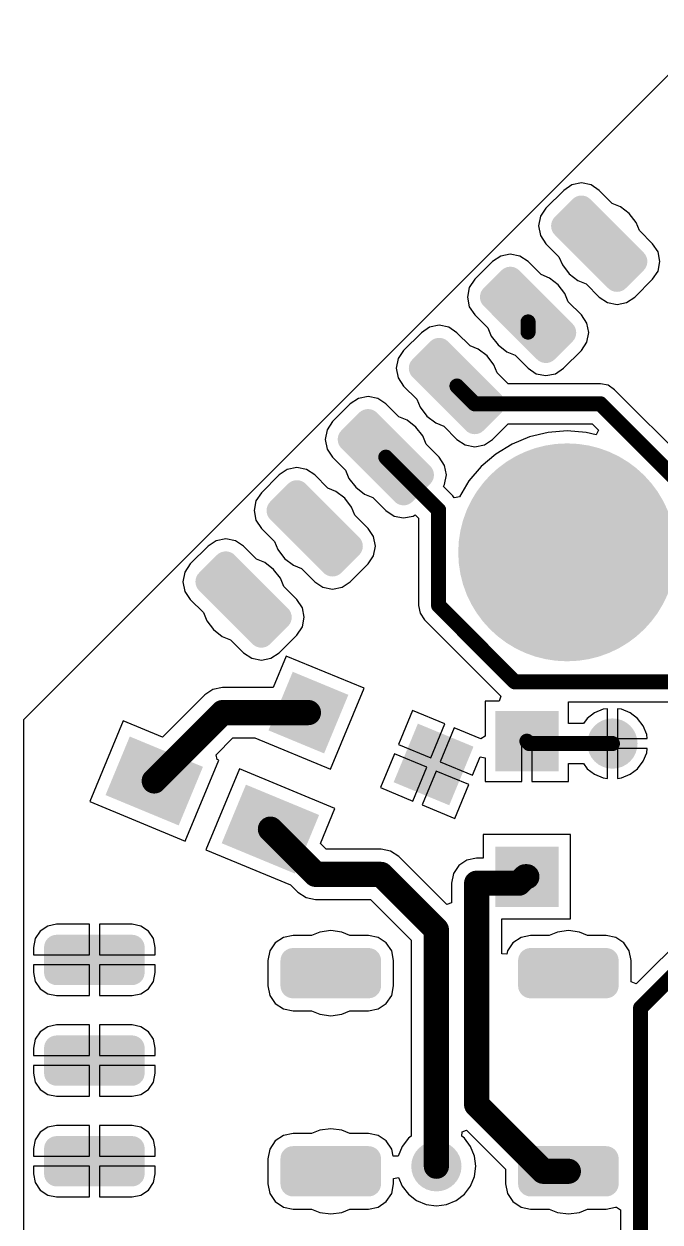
# Model space of a CAD drawing. Header units: millimetres. Extents: x 0 to 2.36, y 0 to 2.36.
# Drawn here: x 0 to 0.632, y 1.17 to 2.36 of the extents above; entities that cross this region are included whole.
import ezdxf

# ---------------------------------------------------------------- set-up
doc = ezdxf.new("R2010")
doc.units = ezdxf.units.MM
doc.header["$MEASUREMENT"] = 0
for name, color, linetype in [('PadHoleLayer', 156, 'Continuous'), ('TopLayer', 1, 'Continuous'), ('TopPaste', 8, 'Continuous'), ('ViaHoleLayer', 16, 'Continuous')]:
    doc.layers.add(name, color=color, linetype=linetype)

# ---------------------------------------------------------------- blocks, each defined once
blk = doc.blocks.new('___6_______B_1')
at = {"layer": 'PadHoleLayer'}
h = blk.add_hatch(color=156, dxfattribs=at)
edge = h.paths.add_edge_path()
edge.add_arc((0, 0), 0.0169291, 0, 360)
h = blk.add_hatch(color=156, dxfattribs=at)
edge = h.paths.add_edge_path()
edge.add_arc((0, -0.1), 0.0169291, 0, 360)
h = blk.add_hatch(color=156, dxfattribs=at)
edge = h.paths.add_edge_path()
edge.add_arc((0, -0.2), 0.0169291, 0, 360)
h = blk.add_hatch(color=156, dxfattribs=at)
edge = h.paths.add_edge_path()
edge.add_arc((0, -0.3), 0.0169291, 0, 360)
h = blk.add_hatch(color=156, dxfattribs=at)
edge = h.paths.add_edge_path()
edge.add_arc((0, -0.4), 0.0169291, 0, 360)
h = blk.add_hatch(color=156, dxfattribs=at)
edge = h.paths.add_edge_path()
edge.add_arc((0, -0.5), 0.0169291, 0, 360)
at = {"layer": 'TopLayer'}
h = blk.add_hatch(color=1, dxfattribs=at)
edge = h.paths.add_edge_path()
edge.add_arc((0.0375, 0.0125), 0.0125, 0, 90)
edge.add_line((0.0375, 0.025), (-0.0375, 0.025))
edge.add_arc((-0.0375, 0.0125), 0.0125, 90, 180)
edge.add_line((-0.05, 0.0125), (-0.05, -0.0125))
edge.add_arc((-0.0375, -0.0125), 0.0125, 180, 270)
edge.add_line((-0.0375, -0.025), (0.0375, -0.025))
edge.add_arc((0.0375, -0.0125), 0.0125, 270, 360)
edge.add_line((0.05, -0.0125), (0.05, 0.0125))
h = blk.add_hatch(color=1, dxfattribs=at)
edge = h.paths.add_edge_path()
edge.add_arc((0.0375, -0.0875), 0.0125, 0, 90)
edge.add_line((0.0375, -0.075), (-0.0375, -0.075))
edge.add_arc((-0.0375, -0.0875), 0.0125, 90, 180)
edge.add_line((-0.05, -0.0875), (-0.05, -0.1125))
edge.add_arc((-0.0375, -0.1125), 0.0125, 180, 270)
edge.add_line((-0.0375, -0.125), (0.0375, -0.125))
edge.add_arc((0.0375, -0.1125), 0.0125, 270, 360)
edge.add_line((0.05, -0.1125), (0.05, -0.0875))
h = blk.add_hatch(color=1, dxfattribs=at)
edge = h.paths.add_edge_path()
edge.add_arc((0.0375, -0.1875), 0.0125, 0, 90)
edge.add_line((0.0375, -0.175), (-0.0375, -0.175))
edge.add_arc((-0.0375, -0.1875), 0.0125, 90, 180)
edge.add_line((-0.05, -0.1875), (-0.05, -0.2125))
edge.add_arc((-0.0375, -0.2125), 0.0125, 180, 270)
edge.add_line((-0.0375, -0.225), (0.0375, -0.225))
edge.add_arc((0.0375, -0.2125), 0.0125, 270, 360)
edge.add_line((0.05, -0.2125), (0.05, -0.1875))
h = blk.add_hatch(color=1, dxfattribs=at)
edge = h.paths.add_edge_path()
edge.add_arc((0.0375, -0.2875), 0.0125, 0, 90)
edge.add_line((0.0375, -0.275), (-0.0375, -0.275))
edge.add_arc((-0.0375, -0.2875), 0.0125, 90, 180)
edge.add_line((-0.05, -0.2875), (-0.05, -0.3125))
edge.add_arc((-0.0375, -0.3125), 0.0125, 180, 270)
edge.add_line((-0.0375, -0.325), (0.0375, -0.325))
edge.add_arc((0.0375, -0.3125), 0.0125, 270, 360)
edge.add_line((0.05, -0.3125), (0.05, -0.2875))
h = blk.add_hatch(color=1, dxfattribs=at)
edge = h.paths.add_edge_path()
edge.add_arc((0.0375, -0.3875), 0.0125, 0, 90)
edge.add_line((0.0375, -0.375), (-0.0375, -0.375))
edge.add_arc((-0.0375, -0.3875), 0.0125, 90, 180)
edge.add_line((-0.05, -0.3875), (-0.05, -0.4125))
edge.add_arc((-0.0375, -0.4125), 0.0125, 180, 270)
edge.add_line((-0.0375, -0.425), (0.0375, -0.425))
edge.add_arc((0.0375, -0.4125), 0.0125, 270, 360)
edge.add_line((0.05, -0.4125), (0.05, -0.3875))
h = blk.add_hatch(color=1, dxfattribs=at)
edge = h.paths.add_edge_path()
edge.add_arc((0.0375, -0.4875), 0.0125, 0, 90)
edge.add_line((0.0375, -0.475), (-0.0375, -0.475))
edge.add_arc((-0.0375, -0.4875), 0.0125, 90, 180)
edge.add_line((-0.05, -0.4875), (-0.05, -0.5125))
edge.add_arc((-0.0375, -0.5125), 0.0125, 180, 270)
edge.add_line((-0.0375, -0.5249999999999999), (0.0375, -0.5249999999999999))
edge.add_arc((0.0375, -0.5125), 0.0125, 270, 360)
edge.add_line((0.05, -0.5125), (0.05, -0.4875))
blk = doc.blocks.new('___6_______B_2')
at = {"layer": 'PadHoleLayer'}
h = blk.add_hatch(color=156, dxfattribs=at)
edge = h.paths.add_edge_path()
edge.add_arc((0, 0), 0.0169291, 0, 360)
h = blk.add_hatch(color=156, dxfattribs=at)
edge = h.paths.add_edge_path()
edge.add_arc((0, -0.1), 0.0169291, 0, 360)
h = blk.add_hatch(color=156, dxfattribs=at)
edge = h.paths.add_edge_path()
edge.add_arc((0, -0.2000001), 0.0169291, 0, 360)
h = blk.add_hatch(color=156, dxfattribs=at)
edge = h.paths.add_edge_path()
edge.add_arc((0, -0.3), 0.0169291, 0, 360)
h = blk.add_hatch(color=156, dxfattribs=at)
edge = h.paths.add_edge_path()
edge.add_arc((0, -0.4), 0.0169291, 0, 360)
h = blk.add_hatch(color=156, dxfattribs=at)
edge = h.paths.add_edge_path()
edge.add_arc((0, -0.5), 0.0169291, 0, 360)
at = {"layer": 'TopLayer'}
h = blk.add_hatch(color=1, dxfattribs=at)
edge = h.paths.add_edge_path()
edge.add_arc((0.0375, 0.0125), 0.0125, 0, 90)
edge.add_line((0.0375, 0.025), (-0.0375, 0.025))
edge.add_arc((-0.0375, 0.0125), 0.0125, 90, 180)
edge.add_line((-0.05, 0.0125), (-0.05, -0.0125))
edge.add_arc((-0.0375, -0.0125), 0.0125, 180, 270)
edge.add_line((-0.0375, -0.025), (0.0375, -0.025))
edge.add_arc((0.0375, -0.0125), 0.0125, 270, 360)
edge.add_line((0.05, -0.0125), (0.05, 0.0125))
h = blk.add_hatch(color=1, dxfattribs=at)
edge = h.paths.add_edge_path()
edge.add_arc((0.0375, -0.0875), 0.0125, 0, 90)
edge.add_line((0.0375, -0.075), (-0.0375, -0.075))
edge.add_arc((-0.0375, -0.0875), 0.0125, 90, 180)
edge.add_line((-0.05, -0.0875), (-0.05, -0.1125))
edge.add_arc((-0.0375, -0.1125), 0.0125, 180, 270)
edge.add_line((-0.0375, -0.125), (0.0375, -0.125))
edge.add_arc((0.0375, -0.1125), 0.0125, 270, 360)
edge.add_line((0.05, -0.1125), (0.05, -0.0875))
h = blk.add_hatch(color=1, dxfattribs=at)
edge = h.paths.add_edge_path()
edge.add_arc((0.0375, -0.1875001), 0.0125, 0, 90)
edge.add_line((0.0375, -0.1750001), (-0.0375, -0.1750001))
edge.add_arc((-0.0375, -0.1875001), 0.0125, 90, 180)
edge.add_line((-0.05, -0.1875001), (-0.05, -0.2125001))
edge.add_arc((-0.0375, -0.2125001), 0.0125, 180, 270)
edge.add_line((-0.0375, -0.2250001), (0.0375, -0.2250001))
edge.add_arc((0.0375, -0.2125001), 0.0125, 270, 360)
edge.add_line((0.05, -0.2125001), (0.05, -0.1875001))
h = blk.add_hatch(color=1, dxfattribs=at)
edge = h.paths.add_edge_path()
edge.add_arc((0.0375, -0.2875), 0.0125, 0, 90)
edge.add_line((0.0375, -0.275), (-0.0375, -0.275))
edge.add_arc((-0.0375, -0.2875), 0.0125, 90, 180)
edge.add_line((-0.05, -0.2875), (-0.05, -0.3125))
edge.add_arc((-0.0375, -0.3125), 0.0125, 180, 270)
edge.add_line((-0.0375, -0.325), (0.0375, -0.325))
edge.add_arc((0.0375, -0.3125), 0.0125, 270, 360)
edge.add_line((0.05, -0.3125), (0.05, -0.2875))
h = blk.add_hatch(color=1, dxfattribs=at)
edge = h.paths.add_edge_path()
edge.add_arc((0.0375, -0.3875), 0.0125, 0, 90)
edge.add_line((0.0375, -0.375), (-0.0375, -0.375))
edge.add_arc((-0.0375, -0.3875), 0.0125, 90, 180)
edge.add_line((-0.05, -0.3875), (-0.05, -0.4125))
edge.add_arc((-0.0375, -0.4125), 0.0125, 180, 270)
edge.add_line((-0.0375, -0.425), (0.0375, -0.425))
edge.add_arc((0.0375, -0.4125), 0.0125, 270, 360)
edge.add_line((0.05, -0.4125), (0.05, -0.3875))
h = blk.add_hatch(color=1, dxfattribs=at)
edge = h.paths.add_edge_path()
edge.add_arc((0.0375, -0.4875), 0.0125, 0, 90)
edge.add_line((0.0375, -0.475), (-0.0375, -0.475))
edge.add_arc((-0.0375, -0.4875), 0.0125, 90, 180)
edge.add_line((-0.05, -0.4875), (-0.05, -0.5125))
edge.add_arc((-0.0375, -0.5125), 0.0125, 180, 270)
edge.add_line((-0.0375, -0.5249999999999999), (0.0375, -0.5249999999999999))
edge.add_arc((0.0375, -0.5125), 0.0125, 270, 360)
edge.add_line((0.05, -0.5125), (0.05, -0.4875))
blk = doc.blocks.new('LED3_2X1_6_13')
at = {"layer": 'TopLayer'}
for points in [[(0.03937009999999999, -0.03149605), (-0.03937010000000001, -0.03149604999999999), (-0.03937009999999999, 0.03149605), (0.03937010000000001, 0.03149604999999999)], [(0.1643694, -0.03149695), (0.0856292, -0.03149695), (0.0856292, 0.03149515000000001), (0.1643694, 0.03149514999999999)]]:
    blk.add_hatch(color=1, dxfattribs=at).paths.add_polyline_path(points)
at = {"layer": 'TopPaste'}
for points in [[(0.03937009999999999, -0.03149605), (-0.03937010000000001, -0.03149604999999999), (-0.03937009999999999, 0.03149605), (0.03937010000000001, 0.03149604999999999)], [(0.1643694, -0.03149695), (0.0856292, -0.03149695), (0.0856292, 0.03149515000000001), (0.1643694, 0.03149514999999999)]]:
    blk.add_hatch(color=8, dxfattribs=at).paths.add_polyline_path(points)
blk = doc.blocks.new('____________29')
at = {"layer": 'PadHoleLayer'}
h = blk.add_hatch(color=156, dxfattribs=at)
edge = h.paths.add_edge_path()
edge.add_arc((0, 0.19685), 0.0169291, 0, 360)
h = blk.add_hatch(color=156, dxfattribs=at)
edge = h.paths.add_edge_path()
edge.add_arc((0.23622, 0.19685), 0.0169291, 0, 360)
h = blk.add_hatch(color=156, dxfattribs=at)
edge = h.paths.add_edge_path()
edge.add_arc((0, 0), 0.0169291, 0, 360)
h = blk.add_hatch(color=156, dxfattribs=at)
edge = h.paths.add_edge_path()
edge.add_arc((0.23622, 0), 0.0169291, 0, 360)
at = {"layer": 'TopLayer'}
h = blk.add_hatch(color=1, dxfattribs=at)
edge = h.paths.add_edge_path()
edge.add_arc((-0.0375, 0.18435), 0.0125, 180, 270)
edge.add_line((-0.0375, 0.17185), (0.0375, 0.17185))
edge.add_arc((0.0375, 0.18435), 0.0125, 270, 360)
edge.add_line((0.05, 0.18435), (0.05, 0.20935))
edge.add_arc((0.0375, 0.20935), 0.0125, 0, 90)
edge.add_line((0.0375, 0.22185), (-0.0375, 0.22185))
edge.add_arc((-0.0375, 0.20935), 0.0125, 90, 180)
edge.add_line((-0.05, 0.20935), (-0.05, 0.18435))
h = blk.add_hatch(color=1, dxfattribs=at)
edge = h.paths.add_edge_path()
edge.add_arc((0.19872, 0.18435), 0.0125, 180, 270)
edge.add_line((0.19872, 0.17185), (0.27372, 0.17185))
edge.add_arc((0.27372, 0.18435), 0.0125, 270, 360)
edge.add_line((0.28622, 0.18435), (0.28622, 0.20935))
edge.add_arc((0.27372, 0.20935), 0.0125, 0, 90.00000000000026)
edge.add_line((0.27372, 0.22185), (0.19872, 0.22185))
edge.add_arc((0.19872, 0.20935), 0.0125, 90, 180)
edge.add_line((0.18622, 0.20935), (0.18622, 0.18435))
h = blk.add_hatch(color=1, dxfattribs=at)
edge = h.paths.add_edge_path()
edge.add_arc((-0.0375, -0.0125), 0.0125, 180, 270)
edge.add_line((-0.0375, -0.025), (0.0375, -0.025))
edge.add_arc((0.0375, -0.0125), 0.0125, 270, 360)
edge.add_line((0.05, -0.0125), (0.05, 0.0125))
edge.add_arc((0.0375, 0.0125), 0.0125, 0, 90)
edge.add_line((0.0375, 0.025), (-0.0375, 0.025))
edge.add_arc((-0.0375, 0.0125), 0.0125, 90, 180)
edge.add_line((-0.05, 0.0125), (-0.05, -0.0125))
h = blk.add_hatch(color=1, dxfattribs=at)
edge = h.paths.add_edge_path()
edge.add_arc((0.19872, -0.0125), 0.0125, 180, 270)
edge.add_line((0.19872, -0.025), (0.27372, -0.025))
edge.add_arc((0.27372, -0.0125), 0.0125, 270, 360)
edge.add_line((0.28622, -0.0125), (0.28622, 0.0125))
edge.add_arc((0.27372, 0.0125), 0.0125, 0, 90.00000000000026)
edge.add_line((0.27372, 0.025), (0.19872, 0.025))
edge.add_arc((0.19872, 0.0125), 0.0125, 90, 180)
edge.add_line((0.18622, 0.0125), (0.18622, -0.0125))
blk = doc.blocks.new('1206_38')
at = {"layer": 'TopLayer'}
for points in [[(-0.03740175, -0.03149605), (-0.09724425, -0.03149604999999999), (-0.09724425, 0.03149605), (-0.03740175, 0.03149604999999999)], [(0.09724425, -0.03149605), (0.03740175, -0.03149604999999999), (0.03740175, 0.03149605), (0.09724425, 0.03149604999999999)]]:
    blk.add_hatch(color=1, dxfattribs=at).paths.add_polyline_path(points)
at = {"layer": 'TopPaste'}
for points in [[(-0.03740175, -0.03149605), (-0.09724425, -0.03149604999999999), (-0.09724425, 0.03149605), (-0.03740175, 0.03149604999999999)], [(0.09724425, -0.03149605), (0.03740175, -0.03149604999999999), (0.03740175, 0.03149605), (0.09724425, 0.03149604999999999)]]:
    blk.add_hatch(color=8, dxfattribs=at).paths.add_polyline_path(points)
blk = doc.blocks.new('1206_41')
at = {"layer": 'TopLayer'}
for points in [[(-0.03740175, -0.03149604999999999), (-0.09724425, -0.03149605), (-0.09724425, 0.03149604999999999), (-0.03740175, 0.03149605)], [(0.09724425, -0.03149604999999999), (0.03740175, -0.03149605), (0.03740175, 0.03149604999999999), (0.09724425, 0.03149605)]]:
    blk.add_hatch(color=1, dxfattribs=at).paths.add_polyline_path(points)
at = {"layer": 'TopPaste'}
for points in [[(-0.03740175, -0.03149604999999999), (-0.09724425, -0.03149605), (-0.09724425, 0.03149604999999999), (-0.03740175, 0.03149605)], [(0.09724425, -0.03149604999999999), (0.03740175, -0.03149605), (0.03740175, 0.03149604999999999), (0.09724425, 0.03149605)]]:
    blk.add_hatch(color=8, dxfattribs=at).paths.add_polyline_path(points)

msp = doc.modelspace()

# ---------------------------------------------------------------- hatches: boundary and pattern name
at = {"layer": 'PadHoleLayer'}
h = msp.add_hatch(color=156, dxfattribs=at)
edge = h.paths.add_edge_path()
edge.add_arc((0.54, 1.835), 0.0649606, 0, 360)
at = {"layer": 'TopLayer'}
h = msp.add_hatch(color=1, dxfattribs=at)
edge = h.paths.add_edge_path()
edge.add_arc((0.54, 1.835), 0.1082677, 0, 360)
h = msp.add_hatch(color=1, dxfattribs=at)
edge = h.paths.add_edge_path()
edge.add_arc((0.585, 1.645), 0.025, 0, 360)
h = msp.add_hatch(color=1, dxfattribs=at)
edge = h.paths.add_edge_path()
edge.add_arc((0.41, 1.225), 0.025, 0, 360)
at = {"layer": 'ViaHoleLayer'}
h = msp.add_hatch(color=16, dxfattribs=at)
edge = h.paths.add_edge_path()
edge.add_arc((0.585, 1.645), 0.014, 0, 360)
h = msp.add_hatch(color=16, dxfattribs=at)
edge = h.paths.add_edge_path()
edge.add_arc((0.41, 1.225), 0.014, 0, 360)

# ---------------------------------------------------------------- linework, layer by layer
at = {"layer": 'TopLayer'}
for p, q in [((0, 1.668772), (0.691228, 2.36)), ((0.5365498, 2.1946879), (0.5188721, 2.1770102)), ((0.5446539, 2.2001028), (0.5365498, 2.1946879)), ((0.5542133, 2.2020043), (0.5446539, 2.2001028)), ((0.5637728, 2.2001028), (0.5542133, 2.2020043)), ((0.5718769, 2.1946879), (0.5637728, 2.2001028)), ((0.5849009, 2.1816639), (0.5718769, 2.1946879)), ((0.5930364, 2.178294), (0.5849009, 2.1816639)), ((0.5134572, 2.1689061), (0.5115557, 2.1593467)), ((0.5188721, 2.1770102), (0.5134572, 2.1689061)), ((0.6017952, 2.1715732), (0.5930364, 2.178294)), ((0.608516, 2.1628144), (0.6017952, 2.1715732)), ((0.5115557, 2.1593467), (0.5134572, 2.1497872)), ((0.6118859, 2.1546789), (0.608516, 2.1628144)), ((0.6249099, 2.1416549), (0.6118859, 2.1546789)), ((0.5134572, 2.1497872), (0.5188721, 2.1416831)), ((0.4835026, 2.1312936), (0.4739432, 2.1293921)), ((0.4930621, 2.1293921), (0.4835026, 2.1312936)), ((0.5188721, 2.1416831), (0.5318961, 2.1286591)), ((0.6303248, 2.1335508), (0.6249099, 2.1416549)), ((0.6322263, 2.1239913), (0.6303248, 2.1335508)), ((0.4658391, 2.1239772), (0.4481614, 2.1062995)), ((0.4739432, 2.1293921), (0.4658391, 2.1239772)), ((0.5011662, 2.1239772), (0.4930621, 2.1293921)), ((0.5141902, 2.1109532), (0.5011662, 2.1239772)), ((0.5318961, 2.1286591), (0.535266, 2.1205236)), ((0.535266, 2.1205236), (0.5419868, 2.1117648)), ((0.6303248, 2.1144319), (0.6322263, 2.1239913)), ((0.5223258, 2.1075833), (0.5141902, 2.1109532)), ((0.5310845, 2.1008625), (0.5223258, 2.1075833)), ((0.5419868, 2.1117648), (0.5507456, 2.105044)), ((0.6249099, 2.1063278), (0.6303248, 2.1144319)), ((0.4427465, 2.0981954), (0.440845, 2.088636)), ((0.4481614, 2.1062995), (0.4427465, 2.0981954)), ((0.5378053, 2.0921038), (0.5310845, 2.1008625)), ((0.5507456, 2.105044), (0.5588811, 2.1016741)), ((0.5588811, 2.1016741), (0.5719051, 2.0886501)), ((0.6072322, 2.0886501), (0.6249099, 2.1063278)), ((0.440845, 2.088636), (0.4427465, 2.0790765)), ((0.5411752, 2.0839682), (0.5378053, 2.0921038)), ((0.5541992, 2.0709442), (0.5411752, 2.0839682)), ((0.5719051, 2.0886501), (0.5800092, 2.0832352)), ((0.5991281, 2.0832352), (0.6072322, 2.0886501)), ((0.4427465, 2.0790765), (0.4481614, 2.0709724)), ((0.5800092, 2.0832352), (0.5895687, 2.0813337)), ((0.5895687, 2.0813337), (0.5991281, 2.0832352)), ((0.4127919, 2.0605829), (0.4032325, 2.0586814)), ((0.4223514, 2.0586814), (0.4127919, 2.0605829)), ((0.4481614, 2.0709724), (0.4611854, 2.0579484)), ((0.5596141, 2.0628401), (0.5541992, 2.0709442)), ((0.5615156, 2.0532806), (0.5596141, 2.0628401)), ((0.3951284, 2.0532665), (0.3774507, 2.0355888)), ((0.4032325, 2.0586814), (0.3951284, 2.0532665)), ((0.4304555, 2.0532665), (0.4223514, 2.0586814)), ((0.4434795, 2.0402425), (0.4304555, 2.0532665)), ((0.4611854, 2.0579484), (0.4645553, 2.0498128)), ((0.4645553, 2.0498128), (0.4712761, 2.0410541)), ((0.5596141, 2.0437212), (0.5615156, 2.0532806)), ((0.451615, 2.0368726), (0.4434795, 2.0402425)), ((0.4603738, 2.0301518), (0.451615, 2.0368726)), ((0.4712761, 2.0410541), (0.4800348, 2.0343333)), ((0.5541992, 2.0356171), (0.5596141, 2.0437212)), ((0.3720358, 2.0274847), (0.3701343, 2.0179253)), ((0.3774507, 2.0355888), (0.3720358, 2.0274847)), ((0.4670946, 2.021393), (0.4603738, 2.0301518)), ((0.4800348, 2.0343333), (0.4881704, 2.0309634)), ((0.4881704, 2.0309634), (0.5011944, 2.0179394)), ((0.5365215, 2.0179394), (0.5541992, 2.0356171)), ((0.3701343, 2.0179253), (0.3720358, 2.0083658)), ((0.4704645, 2.0132575), (0.4670946, 2.021393)), ((0.4812701, 2.0024519), (0.4704645, 2.0132575)), ((0.5011944, 2.0179394), (0.5092985, 2.0125245)), ((0.5092985, 2.0125245), (0.518858, 2.010623)), ((0.518858, 2.010623), (0.5284174, 2.0125245)), ((0.5284174, 2.0125245), (0.5365215, 2.0179394)), ((0.3720358, 2.0083658), (0.3774507, 2.0002617)), ((0.3774507, 2.0002617), (0.3904747, 1.9872377)), ((0.5731209, 2.0024519), (0.4812701, 2.0024519)), ((0.5807294, 2.0009385), (0.5731209, 2.0024519)), ((0.5871796, 1.9966286), (0.5807294, 2.0009385)), ((0.3420813, 1.9898723), (0.3325219, 1.9879708)), ((0.3516408, 1.9879708), (0.3420813, 1.9898723)), ((0.7181014, 1.8657068), (0.5871796, 1.9966286)), ((0.3244178, 1.9825559), (0.3067401, 1.9648782)), ((0.3325219, 1.9879708), (0.3244178, 1.9825559)), ((0.3597449, 1.9825559), (0.3516408, 1.9879708)), ((0.3727689, 1.9695319), (0.3597449, 1.9825559)), ((0.3904747, 1.9872377), (0.3938446, 1.9791022)), ((0.3938446, 1.9791022), (0.4005654, 1.9703434)), ((0.3067401, 1.9648782), (0.3013252, 1.9567741)), ((0.3809044, 1.966162), (0.3727689, 1.9695319)), ((0.3896632, 1.9594412), (0.3809044, 1.966162)), ((0.4005654, 1.9703434), (0.4093242, 1.9636226)), ((0.3013252, 1.9567741), (0.2994237, 1.9472147)), ((0.396384, 1.9506824), (0.3896632, 1.9594412)), ((0.4093242, 1.9636226), (0.4174597, 1.9602527)), ((0.4174597, 1.9602527), (0.4304837, 1.9472287)), ((0.4658108, 1.9472287), (0.48127, 1.9626879)), ((0.48127, 1.9626879), (0.5648855, 1.9626879)), ((0.5211278, 1.9541543), (0.5027203, 1.9497351)), ((0.54, 1.9556396), (0.5211278, 1.9541543)), ((0.5588722, 1.9541543), (0.54, 1.9556396)), ((0.5687097, 1.9517925), (0.5588722, 1.9541543)), ((0.5648855, 1.9626879), (0.5712482, 1.9563252)), ((0.5712482, 1.9563252), (0.5687097, 1.9517925)), ((0.2994237, 1.9472147), (0.3013252, 1.9376552)), ((0.3997539, 1.9425469), (0.396384, 1.9506824)), ((0.4127779, 1.9295229), (0.3997539, 1.9425469)), ((0.4304837, 1.9472287), (0.4385878, 1.9418138)), ((0.4385878, 1.9418138), (0.4481473, 1.9399123)), ((0.4481473, 1.9399123), (0.4577067, 1.9418138)), ((0.4577067, 1.9418138), (0.4658108, 1.9472287)), ((0.4852308, 1.9424907), (0.4690898, 1.9325995)), ((0.5027203, 1.9497351), (0.4852308, 1.9424907)), ((0.3013252, 1.9376552), (0.3067401, 1.9295511)), ((0.3067401, 1.9295511), (0.3197641, 1.9165271)), ((0.4181928, 1.9214188), (0.4127779, 1.9295229)), ((0.4690898, 1.9325995), (0.4546949, 1.9203051)), ((0.2618112, 1.9172601), (0.2537071, 1.9118452)), ((0.2713706, 1.9191616), (0.2618112, 1.9172601)), ((0.2809301, 1.9172601), (0.2713706, 1.9191616)), ((0.2890342, 1.9118452), (0.2809301, 1.9172601)), ((0.4200943, 1.9118593), (0.4181928, 1.9214188)), ((0.4546949, 1.9203051), (0.4424005, 1.9059102)), ((0.2537071, 1.9118452), (0.2360294, 1.8941675)), ((0.3020582, 1.8988212), (0.2890342, 1.9118452)), ((0.3197641, 1.9165271), (0.323134, 1.9083916)), ((0.323134, 1.9083916), (0.3298548, 1.8996328)), ((0.4181928, 1.9022999), (0.4200943, 1.9118593)), ((0.4424005, 1.9059102), (0.4328439, 1.8903152)), ((0.2360294, 1.8941675), (0.2306145, 1.8860634)), ((0.3101938, 1.8954513), (0.3020582, 1.8988212)), ((0.3189525, 1.8887305), (0.3101938, 1.8954513)), ((0.3298548, 1.8996328), (0.3386136, 1.892912)), ((0.3386136, 1.892912), (0.3467491, 1.8895421)), ((0.4169594, 1.900454), (0.4181928, 1.9022999)), ((0.426291, 1.8911224), (0.4169594, 1.900454)), ((0.2306145, 1.8860634), (0.228713, 1.876504)), ((0.3256733, 1.8799718), (0.3189525, 1.8887305)), ((0.3467491, 1.8895421), (0.3597731, 1.8765181)), ((0.4275292, 1.8892693), (0.426291, 1.8911224)), ((0.4295371, 1.889467), (0.4275292, 1.8892693)), ((0.4328439, 1.8903152), (0.4295371, 1.889467)), ((0.228713, 1.876504), (0.2306145, 1.8669445)), ((0.3290432, 1.8718362), (0.3256733, 1.8799718)), ((0.3420672, 1.8588122), (0.3290432, 1.8718362)), ((0.3597731, 1.8765181), (0.3678772, 1.8711032)), ((0.3678772, 1.8711032), (0.3774367, 1.8692017)), ((0.3774367, 1.8692017), (0.3869961, 1.8711032)), ((0.3869961, 1.8711032), (0.388842, 1.8723366)), ((0.388842, 1.8723366), (0.3923503, 1.8688283)), ((0.2306145, 1.8669445), (0.2360294, 1.8588404)), ((0.2360294, 1.8588404), (0.2490534, 1.8458164)), ((0.3474821, 1.8507081), (0.3420672, 1.8588122)), ((0.3923503, 1.8688283), (0.3923503, 1.7820769)), ((0.1911005, 1.8465494), (0.1829964, 1.8411345)), ((0.2006599, 1.8484509), (0.1911005, 1.8465494)), ((0.2102194, 1.8465494), (0.2006599, 1.8484509)), ((0.2183235, 1.8411345), (0.2102194, 1.8465494)), ((0.2490534, 1.8458164), (0.2524233, 1.8376808)), ((0.3493836, 1.8411486), (0.3474821, 1.8507081)), ((0.1829964, 1.8411345), (0.1653187, 1.8234568)), ((0.2313475, 1.8281105), (0.2183235, 1.8411345)), ((0.2524233, 1.8376808), (0.2591441, 1.8289221)), ((0.3474821, 1.8315892), (0.3493836, 1.8411486)), ((0.1653187, 1.8234568), (0.1599038, 1.8153527)), ((0.239483, 1.8247406), (0.2313475, 1.8281105)), ((0.2482418, 1.8180198), (0.239483, 1.8247406)), ((0.2591441, 1.8289221), (0.2679028, 1.8222013)), ((0.2679028, 1.8222013), (0.2760384, 1.8188314)), ((0.3243895, 1.8058074), (0.3420672, 1.8234851)), ((0.3420672, 1.8234851), (0.3474821, 1.8315892)), ((0.1599038, 1.8153527), (0.1580023, 1.8057933)), ((0.2549626, 1.809261), (0.2482418, 1.8180198)), ((0.2760384, 1.8188314), (0.2890624, 1.8058074)), ((0.1580023, 1.8057933), (0.1599038, 1.7962338)), ((0.2583325, 1.8011255), (0.2549626, 1.809261)), ((0.2713565, 1.7881015), (0.2583325, 1.8011255)), ((0.2890624, 1.8058074), (0.2971665, 1.8003925)), ((0.2971665, 1.8003925), (0.306726, 1.798491)), ((0.306726, 1.798491), (0.3162854, 1.8003925)), ((0.3162854, 1.8003925), (0.3243895, 1.8058074)), ((0.1599038, 1.7962338), (0.1653187, 1.7881297)), ((0.1653187, 1.7881297), (0.1783427, 1.7751057)), ((0.2767714, 1.7799974), (0.2713565, 1.7881015)), ((0.1783427, 1.7751057), (0.1817126, 1.7669702)), ((0.2786729, 1.7704379), (0.2767714, 1.7799974)), ((0.3923503, 1.7820769), (0.3938637, 1.7744684)), ((0.3938637, 1.7744684), (0.3981736, 1.7680182)), ((0.1817126, 1.7669702), (0.1884334, 1.7582114)), ((0.2767714, 1.7608785), (0.2786729, 1.7704379)), ((0.3981736, 1.7680182), (0.4739476, 1.6922442)), ((0.1884334, 1.7582114), (0.1971922, 1.7514906)), ((0.1971922, 1.7514906), (0.2053277, 1.7481207)), ((0.2536788, 1.7350967), (0.2713565, 1.7527744)), ((0.2713565, 1.7527744), (0.2767714, 1.7608785)), ((0.2053277, 1.7481207), (0.2183517, 1.7350967)), ((0.2183517, 1.7350967), (0.2264558, 1.7296818)), ((0.2264558, 1.7296818), (0.2360153, 1.7277803)), ((0.2360153, 1.7277803), (0.2455747, 1.7296818)), ((0.2455747, 1.7296818), (0.2536788, 1.7350967)), ((0.2607168, 1.731991), (0.2477736, 1.7007434)), ((0.338177, 1.6999059), (0.2607168, 1.731991)), ((0.1797801, 1.693427), (0.1378266, 1.6514734)), ((0.1878842, 1.6988419), (0.1797801, 1.693427)), ((0.1974436, 1.7007434), (0.1878842, 1.6988419)), ((0.2477736, 1.7007434), (0.1974436, 1.7007434)), ((0.3048866, 1.6195358), (0.338177, 1.6999059)), ((0.4739465, 1.6921145), (0.4724158, 1.6872442)), ((0.4739476, 1.6922442), (0.4739465, 1.6921145)), ((0.4724158, 1.6872442), (0.458504, 1.6872442)), ((0.458504, 1.6872442), (0.458504, 1.6523999)), ((0.541496, 1.664882), (0.541496, 1.6863907)), ((0.541496, 1.6863907), (0.7980136, 1.6863907)), ((0.5758632, 1.6790991), (0.567349, 1.6755724)), ((0.58, 1.6796437), (0.5758632, 1.6790991)), ((0.58, 1.645), (0.58, 1.6796437)), ((0.5941368, 1.6790991), (0.59, 1.6796437)), ((0.59, 1.6796437), (0.59, 1.65)), ((0.602651, 1.6755724), (0.5941368, 1.6790991)), ((0, 0.691228), (0, 1.668772)), ((0.0987014, 1.6676796), (0.065411, 1.5873094)), ((0.1378266, 1.6514734), (0.0987014, 1.6676796)), ((0.3861958, 1.6778511), (0.3722294, 1.6441332)), ((0.4184587, 1.6644873), (0.3861958, 1.6778511)), ((0.5600377, 1.6699623), (0.5561395, 1.664882)), ((0.567349, 1.6755724), (0.5600377, 1.6699623)), ((0.6099623, 1.6699623), (0.602651, 1.6755724)), ((0.6155724, 1.662651), (0.6099623, 1.6699623)), ((0.4044923, 1.6307694), (0.4184587, 1.6644873)), ((0.4276975, 1.6606605), (0.4137311, 1.6269426)), ((0.4543466, 1.6496221), (0.4276975, 1.6606605)), ((0.5561395, 1.664882), (0.541496, 1.664882)), ((0.6190991, 1.6541368), (0.6155724, 1.662651)), ((0.1909685, 1.6339612), (0.2077907, 1.6507834)), ((0.2077907, 1.6507834), (0.2294483, 1.6507834)), ((0.2294483, 1.6507834), (0.3048866, 1.6195358)), ((0.3722294, 1.6441332), (0.4044923, 1.6307694)), ((0.458504, 1.6523999), (0.4543466, 1.6496221)), ((0.495, 1.6074018), (0.495, 1.647323)), ((0.495, 1.647323), (0.505, 1.647323)), ((0.505, 1.647323), (0.505, 1.6074018)), ((0.58, 1.6103563), (0.58, 1.645)), ((0.59, 1.65), (0.6196437, 1.65)), ((0.6196437, 1.65), (0.6190991, 1.6541368)), ((0.191944, 1.6290573), (0.1909685, 1.6339612)), ((0.3684025, 1.6348944), (0.3544361, 1.6011765)), ((0.4006655, 1.6215306), (0.3684025, 1.6348944)), ((0.4459941, 1.6135788), (0.4536, 1.6319412)), ((0.4536, 1.6319412), (0.458504, 1.6309658)), ((0.458504, 1.6309658), (0.458504, 1.6074018)), ((0.6196437, 1.64), (0.59, 1.64)), ((0.59, 1.64), (0.59, 1.6103563)), ((0.6155724, 1.627349), (0.6190991, 1.6358632)), ((0.6190991, 1.6358632), (0.6196437, 1.64)), ((0.1603306, 1.5479924), (0.193621, 1.6283626)), ((0.2141854, 1.6198436), (0.180895, 1.5394734)), ((0.193621, 1.6283626), (0.191944, 1.6290573)), ((0.309105, 1.5805266), (0.2141854, 1.6198436)), ((0.3866991, 1.5878127), (0.4006655, 1.6215306)), ((0.4137311, 1.6269426), (0.4459941, 1.6135788)), ((0.541496, 1.6074018), (0.541496, 1.625118)), ((0.541496, 1.625118), (0.5561395, 1.625118)), ((0.5561395, 1.625118), (0.5600377, 1.6200377)), ((0.5600377, 1.6200377), (0.567349, 1.6144276)), ((0.602651, 1.6144276), (0.6099623, 1.6200377)), ((0.6099623, 1.6200377), (0.6155724, 1.627349)), ((0.4099043, 1.6177038), (0.3959379, 1.5839859)), ((0.4421672, 1.60434), (0.4099043, 1.6177038)), ((0.458504, 1.6074018), (0.495, 1.6074018)), ((0.505, 1.6074018), (0.541496, 1.6074018)), ((0.567349, 1.6144276), (0.5758632, 1.6109009)), ((0.5758632, 1.6109009), (0.58, 1.6103563)), ((0.59, 1.6103563), (0.5941368, 1.6109009)), ((0.5941368, 1.6109009), (0.602651, 1.6144276)), ((0.3544361, 1.6011765), (0.3866991, 1.5878127)), ((0.4282008, 1.5706221), (0.4421672, 1.60434)), ((0.065411, 1.5873094), (0.1603306, 1.5479924)), ((0.3959379, 1.5839859), (0.4282008, 1.5706221)), ((0.294664, 1.545663), (0.309105, 1.5805266)), ((0.543496, 1.5545982), (0.456504, 1.5545982)), ((0.456504, 1.5545982), (0.456504, 1.5311932)), ((0.543496, 1.4707558), (0.543496, 1.5545982)), ((0.180895, 1.5394734), (0.2650632, 1.5046098)), ((0.300347, 1.53998), (0.294664, 1.545663)), ((0.355, 1.53998), (0.300347, 1.53998)), ((0.3645594, 1.5380785), (0.355, 1.53998)), ((0.3726635, 1.5326635), (0.3645594, 1.5380785)), ((0.4204006, 1.4849265), (0.3726635, 1.5326635)), ((0.4323365, 1.5238767), (0.4269215, 1.5157726)), ((0.4404406, 1.5292917), (0.4323365, 1.5238767)), ((0.45, 1.5311932), (0.4404406, 1.5292917)), ((0.456504, 1.5311932), (0.45, 1.5311932)), ((0.4269215, 1.5157726), (0.42502, 1.5062132)), ((0.2650632, 1.5046098), (0.2723365, 1.4973365)), ((0.42502, 1.5062132), (0.42502, 1.48684)), ((0.2723365, 1.4973365), (0.2804405, 1.4919215)), ((0.2804405, 1.4919215), (0.29, 1.49002)), ((0.29, 1.49002), (0.344653, 1.49002)), ((0.344653, 1.49002), (0.38502, 1.4496529)), ((0.42502, 1.48684), (0.4204006, 1.4849265)), ((0.6851414, 1.4825587), (0.6087, 1.4061173)), ((0.0325, 1.4654408), (0.0237209, 1.4636945)), ((0.065, 1.4654408), (0.0325, 1.4654408)), ((0.065, 1.435), (0.065, 1.4654408)), ((0.1075, 1.4654408), (0.075, 1.4654408)), ((0.075, 1.4654408), (0.075, 1.435)), ((0.1162791, 1.4636945), (0.1075, 1.4654408)), ((0.47498, 1.4360764), (0.47498, 1.4707558)), ((0.47498, 1.4707558), (0.543496, 1.4707558)), ((0.0162784, 1.4587216), (0.0113055, 1.4512791)), ((0.0237209, 1.4636945), (0.0162784, 1.4587216)), ((0.1237216, 1.4587216), (0.1162791, 1.4636945)), ((0.1286945, 1.4512791), (0.1237216, 1.4587216)), ((0.2579406, 1.4524285), (0.2498365, 1.4470135)), ((0.2675, 1.45433), (0.2579406, 1.4524285)), ((0.2859187, 1.45433), (0.2675, 1.45433)), ((0.2940543, 1.4576999), (0.2859187, 1.45433)), ((0.305, 1.4591409), (0.2940543, 1.4576999)), ((0.3159457, 1.4576999), (0.305, 1.4591409)), ((0.3240813, 1.45433), (0.3159457, 1.4576999)), ((0.3425, 1.45433), (0.3240813, 1.45433)), ((0.3520594, 1.4524285), (0.3425, 1.45433)), ((0.3601635, 1.4470135), (0.3520594, 1.4524285)), ((0.4941606, 1.4524285), (0.4860565, 1.4470135)), ((0.50372, 1.45433), (0.4941606, 1.4524285)), ((0.5221387, 1.45433), (0.50372, 1.45433)), ((0.5302743, 1.4576999), (0.5221387, 1.45433)), ((0.54122, 1.4591409), (0.5302743, 1.4576999)), ((0.5521657, 1.4576999), (0.54122, 1.4591409)), ((0.5603013, 1.45433), (0.5521657, 1.4576999)), ((0.57872, 1.45433), (0.5603013, 1.45433)), ((0.5882794, 1.4524285), (0.57872, 1.45433)), ((0.5963835, 1.4470135), (0.5882794, 1.4524285)), ((0.0113055, 1.4512791), (0.0095592, 1.4425)), ((0.0095592, 1.4425), (0.0095592, 1.435)), ((0.1304408, 1.4425), (0.1286945, 1.4512791)), ((0.1304408, 1.435), (0.1304408, 1.4425)), ((0.2498365, 1.4470135), (0.2444215, 1.4389094)), ((0.3655785, 1.4389094), (0.3601635, 1.4470135)), ((0.38502, 1.4496529), (0.38502, 1.2549905)), ((0.4860565, 1.4470135), (0.4806415, 1.4389094)), ((0.6017985, 1.4389094), (0.5963835, 1.4470135)), ((0.0095592, 1.435), (0.065, 1.435)), ((0.075, 1.435), (0.1304408, 1.435)), ((0.2444215, 1.4389094), (0.24252, 1.42935)), ((0.24252, 1.42935), (0.24252, 1.40435)), ((0.36748, 1.42935), (0.3655785, 1.4389094)), ((0.36748, 1.40435), (0.36748, 1.42935)), ((0.47998, 1.4355839), (0.47498, 1.4360764)), ((0.4806415, 1.4389094), (0.47998, 1.4355839)), ((0.6037, 1.42935), (0.6017985, 1.4389094)), ((0.6037, 1.4081884), (0.6037, 1.42935)), ((0.065, 1.425), (0.0095592, 1.425)), ((0.0095592, 1.425), (0.0095592, 1.4175)), ((0.0095592, 1.4175), (0.0113055, 1.4087209)), ((0.065, 1.3945592), (0.065, 1.425)), ((0.1304408, 1.425), (0.075, 1.425)), ((0.075, 1.425), (0.075, 1.3945592)), ((0.1286945, 1.4087209), (0.1304408, 1.4175)), ((0.1304408, 1.4175), (0.1304408, 1.425)), ((0.0113055, 1.4087209), (0.0162784, 1.4012784)), ((0.1237216, 1.4012784), (0.1286945, 1.4087209)), ((0.6087, 1.4061173), (0.6037, 1.4081884)), ((0.0162784, 1.4012784), (0.0237209, 1.3963055)), ((0.0237209, 1.3963055), (0.0325, 1.3945592)), ((0.0325, 1.3945592), (0.065, 1.3945592)), ((0.075, 1.3945592), (0.1075, 1.3945592)), ((0.1075, 1.3945592), (0.1162791, 1.3963055)), ((0.1162791, 1.3963055), (0.1237216, 1.4012784)), ((0.24252, 1.40435), (0.2444215, 1.3947906)), ((0.2444215, 1.3947906), (0.2498365, 1.3866865)), ((0.3601635, 1.3866865), (0.3655785, 1.3947906)), ((0.3655785, 1.3947906), (0.36748, 1.40435)), ((0.2498365, 1.3866865), (0.2579406, 1.3812715)), ((0.2579406, 1.3812715), (0.2675, 1.37937)), ((0.3425, 1.37937), (0.3520594, 1.3812715)), ((0.3520594, 1.3812715), (0.3601635, 1.3866865)), ((0.2675, 1.37937), (0.2859187, 1.37937)), ((0.2859187, 1.37937), (0.2940543, 1.3760001)), ((0.2940543, 1.3760001), (0.305, 1.3745591)), ((0.305, 1.3745591), (0.3159457, 1.3760001)), ((0.3159457, 1.3760001), (0.3240813, 1.37937)), ((0.3240813, 1.37937), (0.3425, 1.37937)), ((0.0162784, 1.3587216), (0.0113055, 1.3512791)), ((0.0237209, 1.3636945), (0.0162784, 1.3587216)), ((0.0325, 1.3654408), (0.0237209, 1.3636945)), ((0.065, 1.3654408), (0.0325, 1.3654408)), ((0.065, 1.335), (0.065, 1.3654408)), ((0.1075, 1.3654408), (0.075, 1.3654408)), ((0.075, 1.3654408), (0.075, 1.335)), ((0.1162791, 1.3636945), (0.1075, 1.3654408)), ((0.1237216, 1.3587216), (0.1162791, 1.3636945)), ((0.1286945, 1.3512791), (0.1237216, 1.3587216)), ((0.0113055, 1.3512791), (0.0095592, 1.3425)), ((0.1304408, 1.3425), (0.1286945, 1.3512791)), ((0.0095592, 1.3425), (0.0095592, 1.335)), ((0.0095592, 1.335), (0.065, 1.335)), ((0.075, 1.335), (0.1304408, 1.335)), ((0.1304408, 1.335), (0.1304408, 1.3425)), ((0.065, 1.325), (0.0095592, 1.325)), ((0.0095592, 1.325), (0.0095592, 1.3175)), ((0.065, 1.2945592), (0.065, 1.325)), ((0.1304408, 1.325), (0.075, 1.325)), ((0.075, 1.325), (0.075, 1.2945592)), ((0.1304408, 1.3175), (0.1304408, 1.325)), ((0.0095592, 1.3175), (0.0113055, 1.3087209)), ((0.1286945, 1.3087209), (0.1304408, 1.3175)), ((0.0113055, 1.3087209), (0.0162784, 1.3012784)), ((0.0162784, 1.3012784), (0.0237209, 1.2963055)), ((0.1162791, 1.2963055), (0.1237216, 1.3012784)), ((0.1237216, 1.3012784), (0.1286945, 1.3087209)), ((0.0237209, 1.2963055), (0.0325, 1.2945592)), ((0.0325, 1.2945592), (0.065, 1.2945592)), ((0.075, 1.2945592), (0.1075, 1.2945592)), ((0.1075, 1.2945592), (0.1162791, 1.2963055)), ((0.0237209, 1.2636945), (0.0162784, 1.2587216)), ((0.0325, 1.2654408), (0.0237209, 1.2636945)), ((0.065, 1.2654408), (0.0325, 1.2654408)), ((0.065, 1.235), (0.065, 1.2654408)), ((0.1075, 1.2654408), (0.075, 1.2654408)), ((0.075, 1.2654408), (0.075, 1.235)), ((0.1162791, 1.2636945), (0.1075, 1.2654408)), ((0.1237216, 1.2587216), (0.1162791, 1.2636945)), ((0.305, 1.2622909), (0.2940543, 1.2608499)), ((0.3159457, 1.2608499), (0.305, 1.2622909)), ((0.0113055, 1.2512791), (0.0095592, 1.2425)), ((0.0162784, 1.2587216), (0.0113055, 1.2512791)), ((0.1286945, 1.2512791), (0.1237216, 1.2587216)), ((0.1304408, 1.2425), (0.1286945, 1.2512791)), ((0.2498365, 1.2501635), (0.2444215, 1.2420594)), ((0.2579406, 1.2555785), (0.2498365, 1.2501635)), ((0.2675, 1.25748), (0.2579406, 1.2555785)), ((0.2859187, 1.25748), (0.2675, 1.25748)), ((0.2940543, 1.2608499), (0.2859187, 1.25748)), ((0.3240813, 1.25748), (0.3159457, 1.2608499)), ((0.3425, 1.25748), (0.3240813, 1.25748)), ((0.3520594, 1.2555785), (0.3425, 1.25748)), ((0.3601635, 1.2501635), (0.3520594, 1.2555785)), ((0.3655785, 1.2420594), (0.3601635, 1.2501635)), ((0.3821849, 1.2528151), (0.3759336, 1.2446682)), ((0.38502, 1.2549905), (0.3821849, 1.2528151)), ((0.4352795, 1.2547607), (0.4355241, 1.2590611)), ((0.4378151, 1.2528151), (0.4352795, 1.2547607)), ((0.4355241, 1.2590611), (0.4400058, 1.2608872)), ((0.4440664, 1.2446682), (0.4378151, 1.2528151)), ((0.4400058, 1.2608872), (0.47874, 1.222153)), ((0.0095592, 1.2425), (0.0095592, 1.235)), ((0.1304408, 1.235), (0.1304408, 1.2425)), ((0.2444215, 1.2420594), (0.24252, 1.2325)), ((0.3669551, 1.2351386), (0.3655785, 1.2420594)), ((0.3759336, 1.2446682), (0.3720039, 1.2351811)), ((0.4479961, 1.235181), (0.4440664, 1.2446682)), ((0.0095592, 1.235), (0.065, 1.235)), ((0.075, 1.235), (0.1304408, 1.235)), ((0.24252, 1.2325), (0.24252, 1.2075)), ((0.3720039, 1.2351811), (0.3669551, 1.2351386)), ((0.4493365, 1.225), (0.4479961, 1.235181)), ((0.065, 1.225), (0.0095592, 1.225)), ((0.0095592, 1.225), (0.0095592, 1.2175)), ((0.0095592, 1.2175), (0.0113055, 1.2087209)), ((0.065, 1.1945592), (0.065, 1.225)), ((0.1304408, 1.225), (0.075, 1.225)), ((0.075, 1.225), (0.075, 1.1945592)), ((0.1286945, 1.2087209), (0.1304408, 1.2175)), ((0.1304408, 1.2175), (0.1304408, 1.225)), ((0.4440664, 1.2053318), (0.4479961, 1.214819)), ((0.4479961, 1.214819), (0.4493365, 1.225)), ((0.47874, 1.222153), (0.47874, 1.2075)), ((0.0113055, 1.2087209), (0.0162784, 1.2012784)), ((0.1237216, 1.2012784), (0.1286945, 1.2087209)), ((0.24252, 1.2075), (0.2444215, 1.1979406)), ((0.3655785, 1.1979406), (0.36748, 1.2075)), ((0.36748, 1.212675), (0.37248, 1.2136695)), ((0.36748, 1.2075), (0.36748, 1.212675)), ((0.37248, 1.2136695), (0.3759336, 1.2053318)), ((0.3759336, 1.2053318), (0.3821849, 1.1971849)), ((0.4378151, 1.1971849), (0.4440664, 1.2053318)), ((0.47874, 1.2075), (0.4806415, 1.1979406)), ((0.0162784, 1.2012784), (0.0237209, 1.1963055)), ((0.0237209, 1.1963055), (0.0325, 1.1945592)), ((0.0325, 1.1945592), (0.065, 1.1945592)), ((0.075, 1.1945592), (0.1075, 1.1945592)), ((0.1075, 1.1945592), (0.1162791, 1.1963055)), ((0.1162791, 1.1963055), (0.1237216, 1.2012784)), ((0.2444215, 1.1979406), (0.2498365, 1.1898365)), ((0.3601635, 1.1898365), (0.3655785, 1.1979406)), ((0.3821849, 1.1971849), (0.3903318, 1.1909336)), ((0.3903318, 1.1909336), (0.399819, 1.1870039)), ((0.420181, 1.1870039), (0.4296682, 1.1909336)), ((0.4296682, 1.1909336), (0.4378151, 1.1971849)), ((0.4806415, 1.1979406), (0.4860565, 1.1898365)), ((0.2498365, 1.1898365), (0.2579406, 1.1844215)), ((0.2579406, 1.1844215), (0.2675, 1.18252)), ((0.2675, 1.18252), (0.2859187, 1.18252)), ((0.2859187, 1.18252), (0.2940543, 1.1791501)), ((0.2940543, 1.1791501), (0.305, 1.1777091)), ((0.305, 1.1777091), (0.3159457, 1.1791501)), ((0.3159457, 1.1791501), (0.3240813, 1.18252)), ((0.3240813, 1.18252), (0.3425, 1.18252)), ((0.3425, 1.18252), (0.3520594, 1.1844215)), ((0.3520594, 1.1844215), (0.3601635, 1.1898365)), ((0.399819, 1.1870039), (0.41, 1.1856635)), ((0.41, 1.1856635), (0.420181, 1.1870039)), ((0.4860565, 1.1898365), (0.4941606, 1.1844215)), ((0.4941606, 1.1844215), (0.50372, 1.18252)), ((0.50372, 1.18252), (0.5221387, 1.18252)), ((0.5221387, 1.18252), (0.5302743, 1.1791501)), ((0.5302743, 1.1791501), (0.54122, 1.1777091)), ((0.54122, 1.1777091), (0.5521657, 1.1791501)), ((0.5521657, 1.1791501), (0.5603013, 1.18252)), ((0.5603013, 1.18252), (0.57872, 1.18252)), ((0.57872, 1.18252), (0.588118, 1.1843894)), ((0.588118, 1.1843894), (0.5890126, 1.1845109)), ((0.5890126, 1.1845109), (0.593118, 1.1817734)), ((0.593118, 1.1817734), (0.593118, 1.0662354))]:
    msp.add_line(p, q, dxfattribs=at)
for points, const_width in [([(0.5011354, 2.0538646), (0.5011354, 2.0639233)], 0.015), ([(0.4304696, 2.0002476), (0.4481473, 1.9825699)], 0.015), ([(0.4481473, 1.9825699), (0.5731209, 1.9825699)], 0.015), ([(0.5731209, 1.9825699), (0.7055, 1.8501908)], 0.015), ([(0.359759, 1.929537), (0.4122323, 1.8770637)], 0.015), ([(0.4122323, 1.7820769), (0.4122323, 1.8770637)], 0.015), ([(0.4122323, 1.7820769), (0.4880365, 1.7062727)], 0.015), ([(0.4880365, 1.7062727), (0.8078301, 1.7062727)], 0.015), ([(0.1295162, 1.607836), (0.1974436, 1.6757634)], 0.025), ([(0.1974436, 1.6757634), (0.2828017, 1.6757634)], 0.025), ([(0.5, 1.647323), (0.502323, 1.645)], 0.015), ([(0.502323, 1.645), (0.585, 1.645)], 0.015), ([(0.129516, 1.607836), (0.1295162, 1.607836)], 0.025), ([(0.245, 1.56), (0.29, 1.515)], 0.025), ([(0.29, 1.515), (0.355, 1.515)], 0.025), ([(0.355, 1.515), (0.41, 1.46)], 0.025), ([(0.4919614, 1.5062132), (0.4984252, 1.512677)], 0.025), ([(0.4984252, 1.512677), (0.5, 1.512677)], 0.025), ([(0.45, 1.28622), (0.45, 1.5062132)], 0.025), ([(0.45, 1.5062132), (0.4919614, 1.5062132)], 0.025), ([(0.41, 1.225), (0.41, 1.46)], 0.025), ([(0.613, 1.3822999), (0.6992001, 1.4685)], 0.015), ([(0.613, 1.058), (0.613, 1.3822999)], 0.015), ([(0.45, 1.28622), (0.51622, 1.22)], 0.025), ([(0.51622, 1.22), (0.54122, 1.22)], 0.025)]:
    msp.add_lwpolyline(points, dxfattribs=dict(at, const_width=const_width))
for points, const_width in [([(0.4973854, 2.0639233, 1), (0.5048854, 2.0639233, 1)], 0.0075), ([(0.4973854, 2.0538646, 1), (0.5048854, 2.0538646, 1)], 0.0075), ([(0.4267196, 2.0002476, 1), (0.4342196, 2.0002476, 1)], 0.0075), ([(0.4443973, 1.9825699, 1), (0.4518973, 1.9825699, 1)], 0.0075), ([(0.4443973, 1.9825699, 1), (0.4518973, 1.9825699, 1)], 0.0075), ([(0.5693709, 1.9825699, 1), (0.5768709, 1.9825699, 1)], 0.0075), ([(0.5693709, 1.9825699, 1), (0.5768709, 1.9825699, 1)], 0.0075), ([(0.356009, 1.929537, 1), (0.363509, 1.929537, 1)], 0.0075), ([(0.4084823, 1.8770637, 1), (0.4159823, 1.8770637, 1)], 0.0075), ([(0.4084823, 1.8770637, 1), (0.4159823, 1.8770637, 1)], 0.0075), ([(0.4084823, 1.7820769, 1), (0.4159823, 1.7820769, 1)], 0.0075), ([(0.4084823, 1.7820769, 1), (0.4159823, 1.7820769, 1)], 0.0075), ([(0.4842865, 1.7062727, 1), (0.4917865, 1.7062727, 1)], 0.0075), ([(0.4842865, 1.7062727, 1), (0.4917865, 1.7062727, 1)], 0.0075), ([(0.1911936, 1.6757634, 1), (0.2036936, 1.6757634, 1)], 0.0125), ([(0.1911936, 1.6757634, 1), (0.2036936, 1.6757634, 1)], 0.0125), ([(0.2765517, 1.6757634, 1), (0.2890517, 1.6757634, 1)], 0.0125), ([(0.49625, 1.647323, 1), (0.50375, 1.647323, 1)], 0.0075), ([(0.498573, 1.645, 1), (0.506073, 1.645, 1)], 0.0075), ([(0.498573, 1.645, 1), (0.506073, 1.645, 1)], 0.0075), ([(0.58125, 1.645, 1), (0.58875, 1.645, 1)], 0.0075), ([(0.123266, 1.607836, 1), (0.135766, 1.607836, 1)], 0.0125), ([(0.1232662, 1.607836, 1), (0.1357662, 1.607836, 1)], 0.0125), ([(0.1232662, 1.607836, 1), (0.1357662, 1.607836, 1)], 0.0125), ([(0.23875, 1.56, 1), (0.25125, 1.56, 1)], 0.0125), ([(0.28375, 1.515, 1), (0.29625, 1.515, 1)], 0.0125), ([(0.28375, 1.515, 1), (0.29625, 1.515, 1)], 0.0125), ([(0.34875, 1.515, 1), (0.36125, 1.515, 1)], 0.0125), ([(0.34875, 1.515, 1), (0.36125, 1.515, 1)], 0.0125), ([(0.4921752, 1.512677, 1), (0.5046752, 1.512677, 1)], 0.0125), ([(0.4921752, 1.512677, 1), (0.5046752, 1.512677, 1)], 0.0125), ([(0.49375, 1.512677, 1), (0.50625, 1.512677, 1)], 0.0125), ([(0.44375, 1.5062132, 1), (0.45625, 1.5062132, 1)], 0.0125), ([(0.44375, 1.5062132, 1), (0.45625, 1.5062132, 1)], 0.0125), ([(0.4857114, 1.5062132, 1), (0.4982114, 1.5062132, 1)], 0.0125), ([(0.4857114, 1.5062132, 1), (0.4982114, 1.5062132, 1)], 0.0125), ([(0.40375, 1.46, 1), (0.41625, 1.46, 1)], 0.0125), ([(0.40375, 1.46, 1), (0.41625, 1.46, 1)], 0.0125), ([(0.60925, 1.3822999, 1), (0.61675, 1.3822999, 1)], 0.0075), ([(0.60925, 1.3822999, 1), (0.61675, 1.3822999, 1)], 0.0075), ([(0.44375, 1.28622, 1), (0.45625, 1.28622, 1)], 0.0125), ([(0.44375, 1.28622, 1), (0.45625, 1.28622, 1)], 0.0125), ([(0.40375, 1.225, 1), (0.41625, 1.225, 1)], 0.0125), ([(0.50997, 1.22, 1), (0.52247, 1.22, 1)], 0.0125), ([(0.50997, 1.22, 1), (0.52247, 1.22, 1)], 0.0125), ([(0.53497, 1.22, 1), (0.54747, 1.22, 1)], 0.0125)]:
    msp.add_lwpolyline(points, format="xyb", close=True, dxfattribs=dict(at, const_width=const_width))

# ---------------------------------------------------------------- block references
for name, p, rotation in [('___6_______B_2', (0.571891, 2.141669), 315), ('1206_41', (0.345, 1.65), 337.5000000000001), ('1206_38', (0.5, 1.58), 90), ('LED3_2X1_6_13', (0.245, 1.56), 157.5), ('___6_______B_1', (0.07, 0.93), 180)]:
    msp.add_blockref(name, p, dxfattribs=dict(rotation=rotation))
msp.add_blockref('____________29', (0.305, 1.22))

doc.saveas('drawing.dxf')
